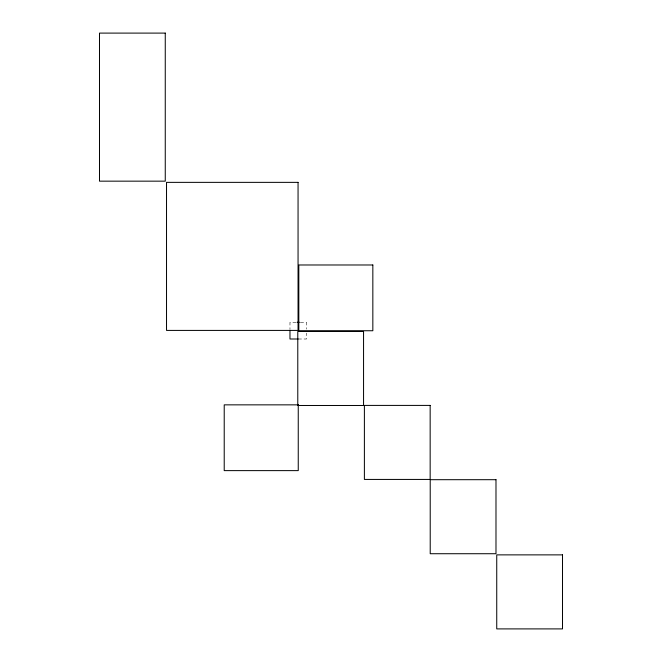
<?xml version="1.0" encoding="UTF-8"?>
<svg xmlns="http://www.w3.org/2000/svg" width="662" height="662" viewBox="0 0 662 662"><rect width="100%" height="100%" fill="white"/><g stroke="black" fill="none" stroke-linecap="round" stroke-linejoin="round"><path stroke-width="0.5" stroke-dasharray="3.31 2.48" d="M296.179 322.253L289.973 322.253L289.973 329.146M300.308 322.253L306.514 322.253L306.514 329.146M298.239 339.002L306.514 339.002L306.514 333.085"/><path stroke-width="0.99" d="M297.205 322.253L299.274 322.253M298.239 339.002L289.973 339.002L289.973 330.131M165.26 33.1L99.49 33.1L99.49 181.156L165.26 181.156L165.26 33.1M298.057 182.364L166.526 182.364L166.526 330.412L298.057 330.412L298.057 182.364M372.838 264.982L298.81 264.982L298.81 330.743L372.838 330.743L372.838 264.982M363.554 331.455L297.784 331.455L297.784 405.483L363.554 405.483L363.554 331.455M298.248 404.854L224.219 404.854L224.219 470.624L298.248 470.624L298.248 404.854M430.159 405.409L364.39 405.409L364.39 479.429L430.159 479.429L430.159 405.409M495.987 479.693L430.217 479.693L430.217 553.722L495.987 553.722L495.987 479.693M562.51 554.872L496.74 554.872L496.74 628.9L562.51 628.9L562.51 554.872"/></g></svg>
